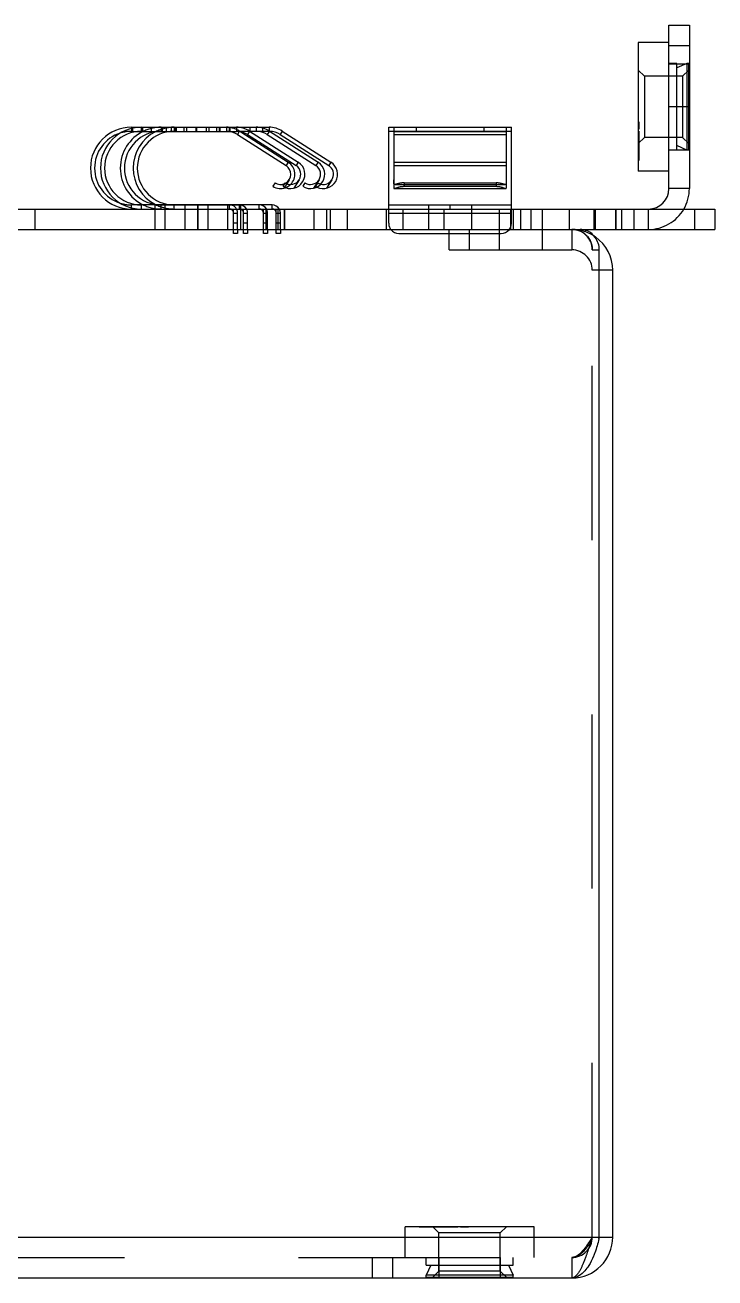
# Model space of a CAD drawing. Header units: millimetres. Extents: x 0 to 8948, y -1340 to 1100.
# Drawn here: x 720.8 to 754.5, y 322.9 to 384.2 of the extents above; entities that cross this region are included whole.
import ezdxf

# ---------------------------------------------------------------- set-up
doc = ezdxf.new("R2010")
doc.units = ezdxf.units.MM
doc.header["$LTSCALE"] = 85.25
doc.linetypes.add('HIDDEN', pattern=[0.2, 0.1, -0.1])
doc.layers.get('0').update_dxf_attribs({"linetype": 'CONTINUOUS'})
doc.layers.add('02___PRT_ALL_AXES', color=7, linetype='CONTINUOUS')
doc.layers.add('DEFAULT_2', color=8, linetype='HIDDEN')

msp = doc.modelspace()

# ---------------------------------------------------------------- linework, layer by layer
at = {"color": 7, "linetype": 'Continuous'}
for p, q in [((752.289, 384.243), (753.289, 384.243)), ((752.289, 376.243), (752.289, 384.243)), ((752.289, 383.393), (750.789, 383.393)), ((750.789, 383.393), (750.789, 377.093)), ((752.289, 383.243), (753.289, 383.243)), ((725.989, 379.243), (725.989, 379.174)), ((726.056, 379.192), (726.056, 379.243)), ((726.479, 379.243), (726.479, 379.043)), ((726.479, 379.043), (731.129, 379.043)), ((726.546, 379.043), (726.546, 379.243)), ((726.979, 379.043), (726.979, 379.243)), ((731.129, 379.243), (731.129, 379.043)), ((731.269, 379.03), (731.177, 378.886)), ((731.177, 378.886), (733.558, 377.364)), ((731.775, 379.054), (731.667, 378.886)), ((731.667, 378.886), (734.048, 377.364)), ((732.099, 379.043), (731.792, 379.043)), ((732.099, 379.243), (732.099, 379.043)), ((732.745, 379.054), (732.637, 378.886)), ((732.637, 378.886), (735.018, 377.364)), ((732.729, 379.243), (732.729, 379.063)), ((733.375, 379.054), (733.267, 378.886)), ((733.267, 378.886), (735.648, 377.364)), ((738.579, 375.243), (738.579, 379.243)), ((738.829, 379.043), (738.579, 379.043)), ((744.579, 379.043), (744.329, 379.043)), ((744.579, 375.243), (744.579, 379.243)), ((733.666, 377.533), (733.558, 377.364)), ((734.156, 377.533), (734.048, 377.364)), ((735.126, 377.533), (735.018, 377.364)), ((735.756, 377.533), (735.648, 377.364)), ((752.289, 377.093), (750.789, 377.093)), ((733.02, 376.522), (732.912, 376.353)), ((733.51, 376.522), (733.402, 376.353)), ((733.71, 376.674), (733.588, 376.482)), ((734.2, 376.674), (733.937, 376.261)), ((734.48, 376.522), (734.372, 376.353)), ((735.17, 376.674), (734.907, 376.261)), ((735.8, 376.674), (735.537, 376.261)), ((733.479, 376.311), (733.447, 376.261)), ((753.289, 376.243), (752.289, 376.243)), ((381.039, 375.243), (754.539, 375.243)), ((725.989, 375.243), (725.989, 375.312)), ((732.879, 375.443), (726.479, 375.443)), ((726.479, 375.243), (726.479, 375.443)), ((731.279, 375.243), (731.279, 375.443)), ((732.249, 375.243), (732.249, 375.443)), ((732.879, 375.243), (732.879, 375.443)), ((735.539, 375.243), (735.539, 374.243)), ((736.539, 375.243), (736.539, 374.243)), ((738.579, 375.443), (744.579, 375.443)), ((744.539, 375.243), (744.539, 374.243)), ((745.539, 375.243), (745.539, 374.243)), ((753.539, 375.243), (753.539, 374.243)), ((754.539, 375.243), (754.539, 374.243)), ((731.189, 374.043), (730.989, 374.043)), ((731.189, 374.243), (731.189, 374.043)), ((731.679, 374.043), (731.479, 374.043)), ((731.679, 374.243), (731.679, 374.043)), ((732.649, 374.043), (732.449, 374.043)), ((732.649, 374.243), (732.649, 374.043)), ((733.279, 374.043), (733.079, 374.043)), ((733.279, 374.243), (733.279, 374.043)), ((739.079, 374.043), (744.079, 374.043)), ((749.539, 372.243), (748.881, 372.243)), ((748.881, 324.943), (749.539, 324.943))]:
    msp.add_line(p, q, dxfattribs=at)
at = {"color": 3, "linetype": 'Continuous'}
for p, q in [((753.289, 384.243), (753.289, 376.243)), ((725.989, 379.243), (732.729, 379.243)), ((731.341, 379.018), (733.666, 377.533)), ((731.775, 379.054), (734.156, 377.533)), ((732.745, 379.054), (735.126, 377.533)), ((733.375, 379.054), (735.756, 377.533)), ((738.579, 379.243), (744.579, 379.243)), ((738.829, 379.243), (738.829, 376.261)), ((738.829, 379.054), (744.329, 379.054)), ((744.329, 379.243), (744.329, 376.261)), ((738.829, 377.533), (744.329, 377.533)), ((738.846, 376.243), (744.312, 376.243)), ((382.039, 374.243), (754.539, 374.243)), ((730.989, 374.043), (730.989, 374.243)), ((731.479, 374.043), (731.479, 374.243)), ((732.449, 374.043), (732.449, 374.243)), ((733.079, 374.043), (733.079, 374.243)), ((748.881, 324.943), (748.881, 373.243)), ((749.539, 324.943), (749.539, 372.243)), ((700.113, 324.943), (748.881, 324.943)), ((699.039, 322.943), (747.539, 322.943))]:
    msp.add_line(p, q, dxfattribs=at)
for centre, radius, start, end in [((725.989, 377.243), 2, 90, 270), ((726.479, 377.243), 2, 90, 270), ((727.449, 377.243), 2, 115.38908, 244.61092), ((728.079, 377.243), 2, 117.0318, 242.9682), ((731.129, 378.043), 1.2, 57.42764, 90), ((732.099, 378.043), 1.2, 57.42764, 90), ((732.729, 378.043), 1.2, 57.42764, 90), ((733.779, 376.943), 0.7, 237.42764, 57.42764), ((733.289, 376.943), 0.7, 314.42882, 57.42764), ((734.749, 376.943), 0.7, 237.42764, 57.42764), ((735.379, 376.943), 0.7, 242.93921, 57.42764), ((733.289, 376.943), 0.7, 237.42764, 290.25613), ((751.289, 376.243), 2, 329.86467, 360), ((747.539, 372.243), 2, 0, 54.74975), ((747.539, 324.943), 2, 270, 360), ((742.893, 326.197), 6.119, 347.30547, 348.17175)]:
    msp.add_arc(centre, radius, start, end, dxfattribs=at)
at = {"color": 7, "linetype": 'Continuous'}
for centre, radius, start, end in [((725.989, 377.243), 1.8, 107.45801, 252.54199), ((726.479, 377.243), 1.8, 90, 270), ((727.449, 377.243), 1.8, 90, 270), ((728.079, 377.243), 1.8, 90, 270), ((730.639, 378.043), 1, 57.42764, 90), ((731.129, 378.043), 1, 57.42764, 90), ((732.099, 378.043), 1, 57.42764, 90), ((732.729, 378.043), 1, 57.42764, 87.70204), ((733.779, 376.943), 0.5, 237.42764, 57.42764), ((733.289, 376.943), 0.5, 299.22956, 57.42764), ((734.749, 376.943), 0.5, 237.42764, 57.42764), ((735.379, 376.943), 0.5, 255.51674, 57.42764), ((733.289, 376.943), 0.5, 237.42764, 293.29079), ((751.289, 376.243), 1, 270, 360), ((731.279, 375.043), 0.4, 30.35556, 90), ((732.249, 375.043), 0.4, 30.35556, 90), ((732.879, 375.043), 0.4, 30.35556, 90), ((739.079, 374.543), 0.5, 216.98741, 270), ((744.079, 374.543), 0.5, 270, 321.42857)]:
    msp.add_arc(centre, radius, start, end, dxfattribs=at)
at = {"color": 3, "linetype": 'Continuous'}
for points, knots in [([(738.829, 376.261), (738.829, 376.256), (738.83, 376.246), (738.84, 376.243), (738.845, 376.243)], [0, 0, 0, 0, 0.522737, 1, 1, 1, 1]), ([(744.314, 376.243), (744.318, 376.243), (744.328, 376.246), (744.329, 376.256), (744.329, 376.261)], [0, 0, 0, 0, 0.477267, 1, 1, 1, 1]), ([(748.665, 324.178), (748.643, 324.12), (748.558, 323.902), (748.453, 323.69), (748.362, 323.544)], [0, 0, 0, 0, 0.263858, 1, 1, 1, 1]), ([(748.362, 323.544), (748.305, 323.455), (748.11, 323.176), (747.78, 322.943), (747.539, 322.943)], [0, 0, 0, 0, 0.304496, 1, 1, 1, 1])]:
    msp.add_open_spline(points, degree=3, knots=knots, dxfattribs=at)
for points in [[(748.301, 374.167), (748.189, 374.216), (748.064, 374.243), (747.941, 374.243)], [(748.684, 373.856), (748.587, 373.989), (748.452, 374.101), (748.301, 374.167)], [(748.881, 373.243), (748.881, 373.458), (748.81, 373.682), (748.684, 373.856)], [(748.861, 324.853), (748.81, 324.624), (748.746, 324.398), (748.665, 324.178)]]:
    msp.add_open_spline(points, degree=3, dxfattribs=at)
at = {"layer": '02___PRT_ALL_AXES', "color": 8, "linetype": 'HIDDEN'}
for p, q in [((752.289, 382.343), (753.289, 382.343)), ((752.289, 378.143), (752.289, 382.343)), ((753.289, 378.143), (753.289, 382.343)), ((753.289, 380.243), (752.289, 380.243)), ((752.289, 378.143), (753.289, 378.143)), ((727.139, 375.443), (731.329, 375.443)), ((727.139, 375.443), (727.139, 374.243)), ((727.139, 375.243), (731.329, 375.243)), ((727.629, 375.443), (727.629, 374.243)), ((728.599, 375.443), (728.599, 374.243)), ((729.229, 375.443), (729.229, 374.243)), ((729.239, 375.443), (729.239, 374.243)), ((729.729, 375.443), (729.729, 374.243)), ((730.699, 375.443), (730.699, 374.243)), ((731.329, 375.443), (731.329, 374.243)), ((740.529, 375.443), (742.629, 375.443)), ((740.529, 375.443), (740.529, 374.243)), ((740.529, 375.243), (742.629, 375.243)), ((741.579, 375.243), (741.579, 375.443)), ((742.629, 375.443), (742.629, 374.243)), ((743.989, 375.243), (746.089, 375.243)), ((743.989, 375.243), (743.989, 373.243)), ((745.039, 374.243), (745.039, 375.243)), ((746.089, 375.243), (746.089, 373.243)), ((727.139, 374.243), (731.329, 374.243)), ((740.529, 374.243), (742.629, 374.243)), ((743.989, 374.243), (746.089, 374.243)), ((743.989, 373.243), (746.089, 373.243)), ((741.039, 323.943), (744.039, 323.943)), ((741.039, 323.943), (741.039, 322.943)), ((744.039, 323.943), (744.039, 322.943)), ((741.039, 322.943), (744.039, 322.943))]:
    msp.add_line(p, q, dxfattribs=at)
at = {"layer": 'DEFAULT_2', "color": 8, "linetype": 'HIDDEN'}
for p, q in [((751.089, 381.743), (750.789, 382.043)), ((752.669, 382.368), (752.289, 382.368)), ((753.159, 382.368), (752.669, 382.143)), ((752.669, 378.118), (752.669, 382.368)), ((753.259, 382.043), (752.959, 381.743)), ((753.259, 382.368), (753.159, 382.368)), ((753.159, 382.368), (753.159, 378.118)), ((753.259, 378.118), (753.259, 382.368)), ((752.959, 381.743), (751.089, 381.743)), ((751.089, 381.743), (751.089, 378.743)), ((752.959, 381.743), (752.959, 378.743)), ((750.809, 379.507), (750.789, 379.507)), ((750.789, 379.479), (750.809, 379.479)), ((750.809, 379.507), (750.809, 379.156)), ((725.989, 379.174), (725.989, 379.043)), ((725.989, 379.043), (726.479, 379.043)), ((726.039, 379.043), (726.039, 379.243)), ((726.056, 379.043), (726.056, 379.192)), ((726.489, 379.043), (726.489, 379.243)), ((726.529, 379.043), (726.529, 379.243)), ((727.449, 379.243), (727.449, 379.043)), ((727.499, 379.043), (727.499, 379.243)), ((727.516, 379.043), (727.516, 379.243)), ((727.689, 379.243), (727.689, 379.043)), ((727.949, 379.043), (727.949, 379.243)), ((728.079, 379.243), (728.079, 379.043)), ((728.129, 379.043), (728.129, 379.243)), ((728.146, 379.043), (728.146, 379.243)), ((728.179, 379.243), (728.179, 379.043)), ((728.189, 379.243), (728.189, 379.043)), ((728.579, 379.043), (728.579, 379.243)), ((728.679, 379.243), (728.679, 379.043)), ((728.689, 379.243), (728.689, 379.043)), ((729.149, 379.243), (729.149, 379.043)), ((729.179, 379.243), (729.179, 379.043)), ((729.649, 379.243), (729.649, 379.043)), ((729.779, 379.243), (729.779, 379.043)), ((730.149, 379.243), (730.149, 379.043)), ((730.279, 379.243), (730.279, 379.043)), ((730.339, 379.043), (730.339, 379.243)), ((730.639, 379.243), (730.639, 379.043)), ((730.779, 379.243), (730.779, 379.043)), ((730.829, 379.043), (730.829, 379.243)), ((731.792, 379.043), (731.129, 379.043)), ((731.285, 379.054), (731.269, 379.03)), ((731.285, 379.054), (731.341, 379.018)), ((731.799, 379.043), (731.799, 379.243)), ((732.729, 379.043), (732.099, 379.043)), ((732.429, 379.043), (732.429, 379.243)), ((732.729, 379.063), (732.729, 379.043)), ((738.829, 379.043), (744.329, 379.043)), ((738.829, 378.886), (744.329, 378.886)), ((739.929, 379.243), (739.929, 379.043)), ((743.229, 379.243), (743.229, 379.043)), ((750.809, 379.424), (750.789, 379.424)), ((750.809, 379.358), (750.789, 379.358)), ((750.809, 379.353), (750.789, 379.353)), ((750.789, 379.322), (750.809, 379.322)), ((750.809, 379.307), (750.789, 379.307)), ((750.789, 379.303), (750.809, 379.303)), ((750.809, 379.297), (750.789, 379.297)), ((750.809, 379.292), (750.789, 379.292)), ((750.809, 379.255), (750.789, 379.255)), ((750.789, 379.252), (750.809, 379.252)), ((750.809, 379.209), (750.789, 379.209)), ((750.809, 379.162), (750.789, 379.162)), ((750.789, 379.156), (750.809, 379.156)), ((750.809, 379.045), (750.789, 379.045)), ((750.809, 379.024), (750.789, 379.024)), ((750.809, 378.923), (750.789, 378.923)), ((750.809, 378.922), (750.789, 378.922)), ((750.809, 378.905), (750.789, 378.905)), ((750.809, 378.878), (750.789, 378.878)), ((750.809, 378.862), (750.789, 378.862)), ((750.809, 378.862), (750.789, 378.862)), ((750.809, 378.861), (750.789, 378.861)), ((750.809, 378.841), (750.789, 378.841)), ((750.809, 378.84), (750.789, 378.84)), ((750.809, 379.045), (750.809, 377.614)), ((750.809, 378.831), (750.789, 378.831)), ((750.809, 378.792), (750.789, 378.792)), ((750.809, 378.788), (750.789, 378.788)), ((750.809, 378.764), (750.789, 378.764)), ((750.809, 378.747), (750.789, 378.747)), ((751.089, 378.743), (750.789, 378.443)), ((750.809, 378.739), (750.789, 378.739)), ((750.809, 378.727), (750.789, 378.727)), ((750.809, 378.727), (750.789, 378.727)), ((750.809, 378.699), (750.789, 378.699)), ((750.809, 378.684), (750.789, 378.684)), ((750.809, 378.683), (750.789, 378.683)), ((750.809, 378.679), (750.789, 378.679)), ((750.789, 378.675), (750.809, 378.675)), ((750.809, 378.663), (750.789, 378.663)), ((750.809, 378.631), (750.789, 378.631)), ((750.809, 378.631), (750.789, 378.631)), ((750.789, 378.627), (750.809, 378.627)), ((750.809, 378.623), (750.789, 378.623)), ((750.809, 378.6), (750.789, 378.6)), ((750.809, 378.591), (750.789, 378.591)), ((750.809, 378.587), (750.789, 378.587)), ((750.809, 378.574), (750.789, 378.574)), ((750.789, 378.554), (750.809, 378.554)), ((750.809, 378.522), (750.789, 378.522)), ((750.809, 378.47), (750.789, 378.47)), ((750.809, 378.441), (750.789, 378.441)), ((750.809, 378.431), (750.789, 378.431)), ((750.809, 378.416), (750.789, 378.416)), ((750.809, 378.396), (750.789, 378.396)), ((750.789, 378.388), (750.809, 378.388)), ((750.809, 378.38), (750.789, 378.38)), ((750.789, 378.379), (750.809, 378.379)), ((750.789, 378.372), (750.809, 378.372)), ((750.809, 378.343), (750.789, 378.343)), ((750.809, 378.326), (750.789, 378.326)), ((750.809, 378.321), (750.789, 378.321)), ((750.809, 378.3), (750.789, 378.3)), ((750.809, 378.287), (750.789, 378.287)), ((752.959, 378.743), (751.089, 378.743)), ((753.159, 378.118), (752.669, 378.343)), ((753.259, 378.443), (752.959, 378.743)), ((750.809, 378.21), (750.789, 378.21)), ((750.809, 378.208), (750.789, 378.208)), ((750.809, 378.2), (750.789, 378.2)), ((750.809, 378.197), (750.789, 378.197)), ((750.809, 378.184), (750.789, 378.184)), ((750.809, 378.183), (750.789, 378.183)), ((750.809, 378.182), (750.789, 378.182)), ((750.809, 378.17), (750.789, 378.17)), ((750.789, 378.17), (750.809, 378.17)), ((750.789, 378.167), (750.809, 378.167)), ((750.789, 378.159), (750.809, 378.159)), ((750.809, 378.153), (750.789, 378.153)), ((750.809, 378.145), (750.789, 378.145)), ((750.809, 378.125), (750.789, 378.125)), ((750.809, 378.12), (750.789, 378.12)), ((750.809, 378.106), (750.789, 378.106)), ((750.809, 378.1), (750.789, 378.1)), ((750.809, 378.079), (750.789, 378.079)), ((750.809, 378.078), (750.789, 378.078)), ((750.809, 378.076), (750.789, 378.076)), ((750.809, 378.063), (750.789, 378.063)), ((750.789, 378.05), (750.809, 378.05)), ((750.809, 378.041), (750.789, 378.041)), ((750.809, 378.023), (750.789, 378.023)), ((750.809, 377.986), (750.789, 377.986)), ((750.809, 377.966), (750.789, 377.966)), ((750.809, 377.954), (750.789, 377.954)), ((750.809, 377.946), (750.789, 377.946)), ((750.809, 377.934), (750.789, 377.934)), ((750.809, 377.924), (750.789, 377.924)), ((750.809, 377.922), (750.789, 377.922)), ((750.789, 377.91), (750.809, 377.91)), ((750.809, 377.909), (750.789, 377.909)), ((750.809, 377.902), (750.789, 377.902)), ((750.789, 377.899), (750.809, 377.899)), ((750.789, 377.896), (750.809, 377.896)), ((750.809, 377.883), (750.789, 377.883)), ((750.809, 377.88), (750.789, 377.88)), ((750.809, 377.88), (750.789, 377.88)), ((750.809, 377.864), (750.789, 377.864)), ((750.809, 377.847), (750.789, 377.847)), ((750.809, 377.846), (750.789, 377.846)), ((750.809, 377.828), (750.789, 377.828)), ((750.809, 377.813), (750.789, 377.813)), ((750.809, 377.807), (750.789, 377.807)), ((750.789, 377.8), (750.809, 377.8)), ((750.809, 377.779), (750.789, 377.779)), ((750.809, 377.777), (750.789, 377.777)), ((750.809, 377.764), (750.789, 377.764)), ((750.809, 377.684), (750.789, 377.684)), ((750.809, 377.678), (750.789, 377.678)), ((750.809, 377.674), (750.789, 377.674)), ((750.809, 377.643), (750.789, 377.643)), ((750.789, 377.642), (750.809, 377.642)), ((750.809, 377.616), (750.789, 377.616)), ((750.789, 377.614), (750.809, 377.614)), ((752.669, 378.118), (752.289, 378.118)), ((753.259, 378.118), (753.159, 378.118)), ((738.829, 377.364), (744.329, 377.364)), ((733.588, 376.482), (733.479, 376.311)), ((735.11, 376.522), (735.002, 376.353)), ((738.888, 376.443), (744.271, 376.443)), ((739.329, 376.522), (743.829, 376.522)), ((739.329, 376.522), (739.329, 376.353)), ((743.829, 376.522), (743.829, 376.353)), ((739.329, 376.353), (743.829, 376.353)), ((721.289, 374.243), (721.289, 375.243)), ((726.479, 375.443), (725.989, 375.443)), ((725.989, 375.312), (725.989, 375.443)), ((727.449, 375.243), (727.449, 375.443)), ((728.079, 375.243), (728.079, 375.443)), ((730.789, 375.243), (730.789, 375.443)), ((730.989, 375.043), (730.989, 375.243)), ((731.479, 375.043), (731.479, 375.243)), ((732.449, 375.043), (732.449, 375.243)), ((732.589, 374.243), (732.589, 375.243)), ((733.079, 375.043), (733.079, 375.243)), ((733.179, 374.243), (733.179, 375.243)), ((733.489, 374.243), (733.489, 375.243)), ((733.499, 374.243), (733.499, 375.243)), ((734.929, 374.243), (734.929, 375.243)), ((735.729, 374.243), (735.729, 375.243)), ((738.479, 374.243), (738.479, 375.243)), ((738.579, 374.543), (738.579, 375.243)), ((739.289, 374.243), (739.289, 375.243)), ((741.289, 374.243), (741.289, 375.243)), ((744.579, 374.543), (744.579, 375.243)), ((744.679, 374.243), (744.679, 375.243)), ((747.429, 374.243), (747.429, 375.243)), ((748.629, 374.243), (748.629, 375.243)), ((748.689, 374.243), (748.689, 375.243)), ((749.689, 374.243), (749.689, 375.243)), ((749.699, 374.243), (749.699, 375.243)), ((749.979, 374.243), (749.979, 375.243)), ((750.589, 374.243), (750.589, 375.243)), ((751.289, 374.243), (751.289, 375.243)), ((730.989, 375.043), (731.189, 375.043)), ((730.989, 374.243), (730.989, 375.043)), ((731.189, 374.543), (730.989, 374.543)), ((731.189, 374.243), (731.189, 375.043)), ((731.479, 375.043), (731.679, 375.043)), ((731.479, 374.243), (731.479, 375.043)), ((731.679, 374.543), (731.479, 374.543)), ((731.679, 374.243), (731.679, 375.043)), ((732.449, 375.043), (732.649, 375.043)), ((732.449, 374.243), (732.449, 375.043)), ((732.649, 374.543), (732.449, 374.543)), ((732.649, 374.243), (732.649, 375.043)), ((733.079, 375.043), (733.279, 375.043)), ((733.079, 374.243), (733.079, 375.043)), ((733.279, 374.543), (733.079, 374.543)), ((733.279, 374.243), (733.279, 375.043)), ((738.579, 375.043), (744.579, 375.043)), ((741.539, 373.243), (741.539, 374.243)), ((742.539, 373.243), (742.539, 374.243)), ((747.539, 374.243), (747.539, 373.243)), ((741.539, 373.243), (747.539, 373.243)), ((748.539, 373.243), (748.881, 373.243)), ((748.539, 324.943), (748.539, 373.243)), ((748.881, 372.243), (748.539, 372.243)), ((745.689, 325.443), (739.389, 325.443)), ((739.389, 323.943), (739.389, 325.443)), ((740.064, 325.423), (740.064, 325.443)), ((741.955, 325.423), (740.064, 325.423)), ((740.077, 325.423), (740.077, 325.443)), ((740.1, 325.443), (740.1, 325.423)), ((740.107, 325.423), (740.107, 325.443)), ((740.145, 325.443), (740.145, 325.423)), ((740.146, 325.423), (740.146, 325.443)), ((740.147, 325.443), (740.147, 325.423)), ((740.148, 325.423), (740.148, 325.443)), ((740.159, 325.423), (740.159, 325.443)), ((740.169, 325.443), (740.169, 325.423)), ((740.392, 325.423), (740.392, 325.443)), ((740.425, 325.423), (740.425, 325.443)), ((740.506, 325.423), (740.506, 325.443)), ((740.539, 325.423), (740.539, 325.443)), ((740.548, 325.443), (740.548, 325.423)), ((740.56, 325.423), (740.56, 325.443)), ((740.58, 325.443), (740.58, 325.423)), ((740.581, 325.423), (740.581, 325.443)), ((740.583, 325.423), (740.583, 325.443)), ((740.61, 325.423), (740.61, 325.443)), ((740.611, 325.423), (740.611, 325.443)), ((740.617, 325.423), (740.617, 325.443)), ((740.627, 325.423), (740.627, 325.443)), ((740.639, 325.443), (740.639, 325.423)), ((740.64, 325.423), (740.64, 325.443)), ((740.685, 325.423), (740.685, 325.443)), ((740.697, 325.423), (740.697, 325.443)), ((740.727, 325.423), (740.727, 325.443)), ((740.73, 325.423), (740.73, 325.443)), ((740.733, 325.423), (740.733, 325.443)), ((741.039, 325.143), (740.739, 325.443)), ((740.74, 325.423), (740.74, 325.443)), ((740.807, 325.423), (740.807, 325.443)), ((740.825, 325.443), (740.825, 325.423)), ((740.827, 325.423), (740.827, 325.443)), ((740.829, 325.423), (740.829, 325.443)), ((740.83, 325.443), (740.83, 325.423)), ((740.844, 325.443), (740.844, 325.423)), ((740.847, 325.423), (740.847, 325.443)), ((740.85, 325.423), (740.85, 325.443)), ((740.863, 325.423), (740.863, 325.443)), ((740.864, 325.423), (740.864, 325.443)), ((740.872, 325.423), (740.872, 325.443)), ((740.873, 325.423), (740.873, 325.443)), ((740.934, 325.423), (740.934, 325.443)), ((740.934, 325.423), (740.934, 325.443)), ((740.946, 325.443), (740.946, 325.423)), ((740.971, 325.423), (740.971, 325.443)), ((740.977, 325.423), (740.977, 325.443)), ((740.993, 325.423), (740.993, 325.443)), ((740.995, 325.423), (740.995, 325.443)), ((741.008, 325.443), (741.008, 325.423)), ((741.013, 325.423), (741.013, 325.443)), ((741.022, 325.423), (741.022, 325.443)), ((741.023, 325.423), (741.023, 325.443)), ((741.026, 325.423), (741.026, 325.443)), ((741.038, 325.423), (741.038, 325.443)), ((744.039, 325.143), (741.039, 325.143)), ((741.039, 323.273), (741.039, 325.143)), ((741.052, 325.443), (741.052, 325.423)), ((741.053, 325.423), (741.053, 325.443)), ((741.054, 325.423), (741.054, 325.443)), ((741.087, 325.443), (741.087, 325.423)), ((741.095, 325.423), (741.095, 325.443)), ((741.154, 325.423), (741.154, 325.443)), ((741.161, 325.443), (741.161, 325.423)), ((741.185, 325.423), (741.185, 325.443)), ((741.196, 325.423), (741.196, 325.443)), ((741.208, 325.443), (741.208, 325.423)), ((741.219, 325.423), (741.219, 325.443)), ((741.22, 325.423), (741.22, 325.443)), ((741.23, 325.423), (741.23, 325.443)), ((741.232, 325.423), (741.232, 325.443)), ((741.271, 325.423), (741.271, 325.443)), ((741.3, 325.423), (741.3, 325.443)), ((741.307, 325.423), (741.307, 325.443)), ((741.308, 325.423), (741.308, 325.443)), ((741.384, 325.443), (741.384, 325.423)), ((741.402, 325.423), (741.402, 325.443)), ((741.43, 325.423), (741.43, 325.443)), ((741.443, 325.443), (741.443, 325.423)), ((741.453, 325.443), (741.453, 325.423)), ((741.471, 325.423), (741.471, 325.443)), ((741.501, 325.443), (741.501, 325.423)), ((741.509, 325.423), (741.509, 325.443)), ((741.638, 325.443), (741.638, 325.423)), ((741.672, 325.423), (741.672, 325.443)), ((741.701, 325.423), (741.701, 325.443)), ((741.708, 325.423), (741.708, 325.443)), ((741.737, 325.423), (741.737, 325.443)), ((741.749, 325.423), (741.749, 325.443)), ((741.777, 325.423), (741.777, 325.443)), ((741.784, 325.423), (741.784, 325.443)), ((741.943, 325.423), (741.943, 325.443)), ((741.955, 325.423), (741.955, 325.443)), ((742.095, 325.443), (742.095, 325.423)), ((742.476, 325.423), (742.095, 325.423)), ((742.096, 325.423), (742.096, 325.443)), ((742.136, 325.423), (742.136, 325.443)), ((742.146, 325.423), (742.146, 325.443)), ((742.146, 325.443), (742.146, 325.423)), ((742.147, 325.423), (742.147, 325.443)), ((742.169, 325.423), (742.169, 325.443)), ((742.176, 325.423), (742.176, 325.443)), ((742.176, 325.443), (742.176, 325.423)), ((742.181, 325.423), (742.181, 325.443)), ((742.184, 325.423), (742.184, 325.443)), ((742.262, 325.423), (742.262, 325.443)), ((742.278, 325.423), (742.278, 325.443)), ((742.278, 325.423), (742.278, 325.443)), ((742.288, 325.423), (742.288, 325.443)), ((742.312, 325.423), (742.312, 325.443)), ((742.324, 325.423), (742.324, 325.443)), ((742.369, 325.423), (742.369, 325.443)), ((742.396, 325.423), (742.396, 325.443)), ((742.403, 325.423), (742.403, 325.443)), ((742.428, 325.423), (742.428, 325.443)), ((742.429, 325.423), (742.429, 325.443)), ((742.435, 325.423), (742.435, 325.443)), ((742.436, 325.423), (742.436, 325.443)), ((742.443, 325.443), (742.443, 325.423)), ((742.447, 325.423), (742.447, 325.443)), ((742.475, 325.423), (742.475, 325.443)), ((742.476, 325.423), (742.476, 325.443)), ((744.039, 325.143), (744.339, 325.443)), ((744.039, 323.273), (744.039, 325.143)), ((745.689, 323.943), (745.689, 325.443)), ((700.073, 323.943), (747.539, 323.943)), ((737.789, 322.943), (737.789, 323.943)), ((738.789, 322.943), (738.789, 323.943)), ((740.414, 323.563), (740.414, 323.943)), ((744.664, 323.563), (744.664, 323.943)), ((747.539, 323.943), (747.539, 322.943)), ((740.414, 323.563), (744.664, 323.563)), ((740.639, 323.563), (740.414, 323.073)), ((744.664, 323.073), (740.414, 323.073)), ((740.414, 322.973), (740.414, 323.073)), ((741.039, 323.273), (740.739, 322.973)), ((744.039, 323.273), (741.039, 323.273)), ((744.039, 323.273), (744.339, 322.973)), ((744.439, 323.563), (744.664, 323.073)), ((744.664, 322.973), (744.664, 323.073)), ((740.414, 322.973), (744.664, 322.973))]:
    msp.add_line(p, q, dxfattribs=at)
for centre, radius, start, end in [((725.989, 377.243), 1.8, 90, 107.45801), ((727.449, 377.243), 2, 90, 115.38908), ((728.079, 377.243), 2, 90, 117.0318), ((730.639, 378.043), 1.2, 57.42764, 90), ((732.729, 378.043), 1, 87.70204, 90), ((733.289, 376.943), 0.5, 293.29079, 299.22956), ((733.289, 376.943), 0.7, 290.25613, 314.42882), ((735.379, 376.943), 0.5, 237.42764, 255.51674), ((735.379, 376.943), 0.7, 237.42764, 242.93921), ((725.989, 377.243), 1.8, 252.54199, 270), ((727.449, 377.243), 2, 244.61092, 270), ((728.079, 377.243), 2, 242.9682, 270), ((730.789, 375.043), 0.4, 0, 90), ((730.789, 375.043), 0.2, 0, 90), ((731.279, 375.043), 0.2, 0, 90), ((731.279, 375.043), 0.4, 0, 30.35556), ((732.249, 375.043), 0.2, 0, 90), ((732.249, 375.043), 0.4, 0, 30.35556), ((732.879, 375.043), 0.2, 0, 90), ((732.879, 375.043), 0.4, 0, 30.35556), ((751.289, 376.243), 2, 270, 329.86467), ((739.079, 374.543), 0.5, 180, 216.98741), ((744.079, 374.543), 0.5, 321.42857, 360), ((747.539, 372.243), 2, 54.74975, 90), ((747.539, 373.243), 1, 0, 90), ((747.539, 372.243), 1, 0, 90), ((747.539, 324.943), 1, 270, 360)]:
    msp.add_arc(centre, radius, start, end, dxfattribs=at)
for points, knots in [([(738.886, 376.443), (738.879, 376.443), (738.864, 376.444), (738.847, 376.457), (738.837, 376.478), (738.83, 376.518), (738.829, 376.584), (738.829, 376.641), (738.829, 376.674)], [0, 0, 0, 0, 0.085825, 0.158361, 0.239652, 0.343146, 0.626359, 1, 1, 1, 1]), ([(739.329, 376.522), (739.283, 376.522), (739.194, 376.515), (739.071, 376.489), (738.982, 376.463), (738.922, 376.447), (738.897, 376.443), (738.886, 376.443)], [0, 0, 0, 0, 0.304966, 0.591282, 0.833148, 0.927348, 1, 1, 1, 1]), ([(744.272, 376.443), (744.261, 376.443), (744.236, 376.447), (744.177, 376.463), (744.087, 376.489), (743.964, 376.515), (743.875, 376.522), (743.829, 376.522)], [0, 0, 0, 0, 0.072654, 0.166856, 0.40872, 0.695035, 1, 1, 1, 1]), ([(744.329, 376.674), (744.329, 376.641), (744.329, 376.584), (744.328, 376.518), (744.321, 376.478), (744.312, 376.457), (744.294, 376.444), (744.28, 376.443), (744.272, 376.443)], [0, 0, 0, 0, 0.373642, 0.656853, 0.760346, 0.841637, 0.914173, 1, 1, 1, 1]), ([(738.845, 376.243), (738.853, 376.243), (738.873, 376.249), (738.909, 376.262), (738.958, 376.281), (739.018, 376.302), (739.087, 376.323), (739.191, 376.346), (739.273, 376.353), (739.329, 376.353)], [0, 0, 0, 0, 0.048777, 0.126631, 0.232204, 0.360894, 0.50706, 0.665315, 1, 1, 1, 1]), ([(743.829, 376.353), (743.885, 376.353), (743.967, 376.346), (744.071, 376.323), (744.141, 376.302), (744.2, 376.281), (744.249, 376.262), (744.285, 376.249), (744.306, 376.243), (744.314, 376.243)], [0, 0, 0, 0, 0.334684, 0.492938, 0.639104, 0.767793, 0.873367, 0.951222, 1, 1, 1, 1]), ([(747.599, 374.243), (747.841, 374.243), (748.353, 374.014), (748.539, 373.496), (748.539, 373.243)], [0, 0, 0, 0, 0.489013, 1, 1, 1, 1]), ([(748.539, 324.943), (748.484, 324.812), (748.286, 324.391), (747.878, 323.943), (747.539, 323.943)], [0, 0, 0, 0, 0.295741, 1, 1, 1, 1]), ([(748.539, 324.943), (748.484, 324.857), (748.287, 324.551), (748.079, 324.239), (747.872, 324.077)], [0, 0, 0, 0, 0.281269, 1, 1, 1, 1]), ([(747.872, 324.077), (747.846, 324.056), (747.748, 323.987), (747.626, 323.943), (747.539, 323.943)], [0, 0, 0, 0, 0.279478, 1, 1, 1, 1]), ([(748.092, 323.652), (748.016, 323.47), (747.906, 323.198), (747.65, 322.943), (747.539, 322.943)], [0, 0, 0, 0, 0.639668, 1, 1, 1, 1])]:
    msp.add_open_spline(points, degree=3, knots=knots, dxfattribs=at)
for points in [[(748.539, 324.943), (748.48, 324.758), (748.421, 324.573), (748.36, 324.388)], [(748.36, 324.388), (748.311, 324.239), (748.26, 324.09), (748.206, 323.943)], [(748.206, 323.943), (748.17, 323.845), (748.132, 323.748), (748.092, 323.652)]]:
    msp.add_open_spline(points, degree=3, dxfattribs=at)

doc.saveas('drawing.dxf')
